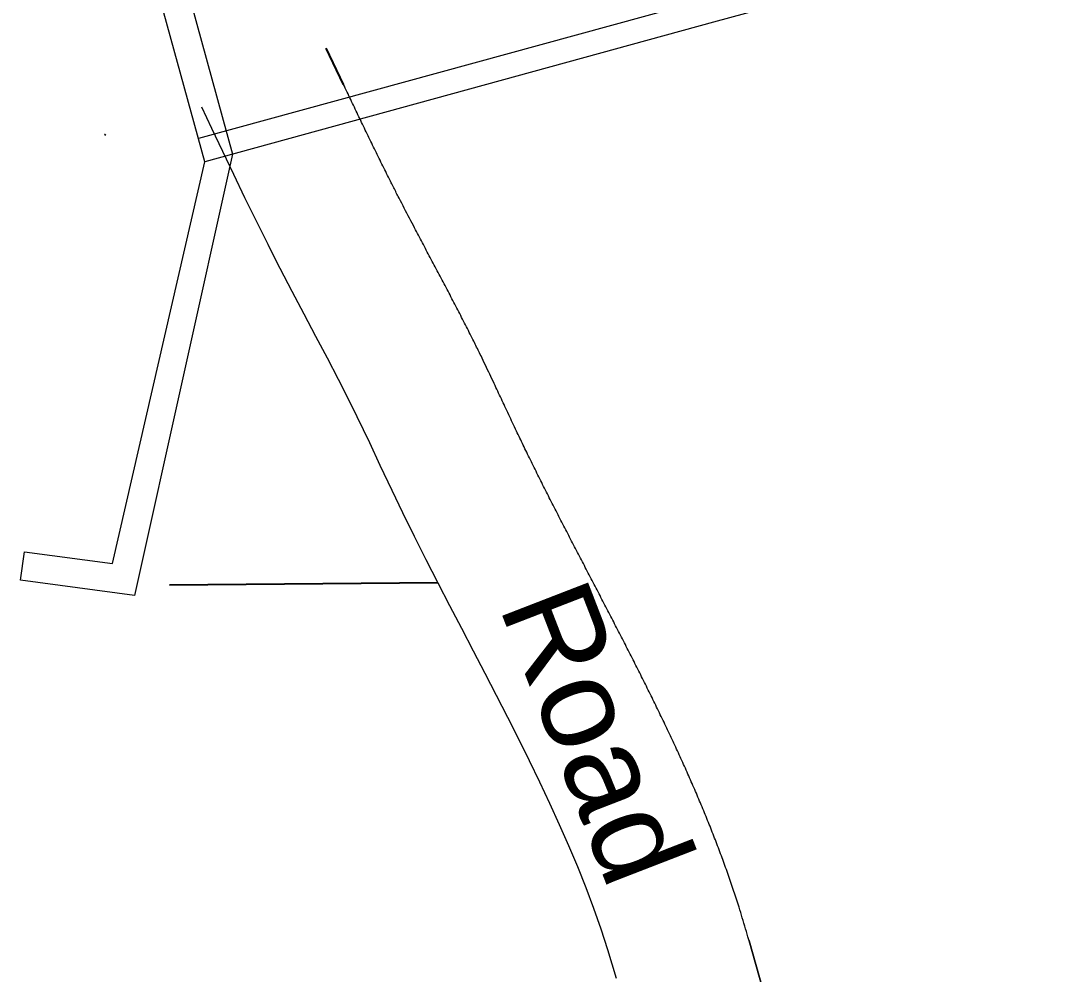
# Model space of a CAD drawing. Header units: millimetres. Extents: x 234588 to 238075, y 2578744 to 2579543.
# Drawn here: x 234838.8 to 234874.35, y 2579341.36 to 2579374.19 of the extents above; entities that cross this region are included whole.
import ezdxf

# ---------------------------------------------------------------- set-up
doc = ezdxf.new("R2010")
doc.units = ezdxf.units.MM
doc.header["$MEASUREMENT"] = 0
for name, color, linetype in [('Boundary', 6, 'Continuous'), ('COORDINATES', 7, 'Continuous'), ('Void', 2, 'Continuous')]:
    doc.layers.add(name, color=color, linetype=linetype)
doc.layers.add('EP', color=1, linetype='Continuous', lineweight=30)
doc.styles.get("Standard").update_dxf_attribs({"font": 'arial.ttf'})
doc.dimstyles.get("Standard").update_dxf_attribs({"dimtxt": 4, "dimasz": 0.18, "dimexe": 0.18, "dimexo": 0.0625, "dimgap": 0.09, "dimtad": 0, "dimzin": 0, "dimdsep": 46, "dimtxsty": 'Standard', "dimcen": 0.09, "dimadec": 0, "dimazin": 0, "dimtfac": 1, "dimtofl": 0, "dimtmove": 0, "dimatfit": 3, "dimfxl": 1, "dimtolj": 1, "dimtzin": 0, "dimarcsym": 0})

msp = doc.modelspace()

# ---------------------------------------------------------------- linework, layer by layer
at = {"layer": 'Boundary', "lineweight": 25}
msp.add_lwpolyline([(234849.914, 2579371.999), (234849.323, 2579373.248)], dxfattribs=at)
at = {"layer": 'Boundary', "lineweight": 20}
for points in [[(234866.596, 2579332.858), (234863.882, 2579342.51), (234863.882, 2579342.51), (234863.882, 2579342.51), (234863.865, 2579342.549), (234863.837, 2579342.643), (234863.809, 2579342.737), (234863.782, 2579342.831), (234863.754, 2579342.925), (234863.726, 2579343.019), (234863.698, 2579343.113), (234863.67, 2579343.207), (234863.642, 2579343.301), (234863.615, 2579343.395), (234863.587, 2579343.489), (234863.559, 2579343.583), (234863.534, 2579343.665), (234863.511, 2579343.734), (234863.489, 2579343.802), (234863.466, 2579343.871), (234863.443, 2579343.94), (234863.421, 2579344.008), (234863.398, 2579344.077), (234863.376, 2579344.146), (234863.353, 2579344.214), (234863.331, 2579344.283), (234863.308, 2579344.352), (234863.286, 2579344.42), (234863.262, 2579344.489), (234863.238, 2579344.557), (234863.214, 2579344.625), (234863.19, 2579344.693), (234863.166, 2579344.761), (234863.142, 2579344.829), (234863.118, 2579344.897), (234863.094, 2579344.965), (234863.07, 2579345.034), (234863.046, 2579345.102), (234863.021, 2579345.17), (234862.997, 2579345.238), (234862.972, 2579345.306), (234862.947, 2579345.373), (234862.921, 2579345.441), (234862.896, 2579345.509), (234862.87, 2579345.576), (234862.845, 2579345.644), (234862.819, 2579345.711), (234862.794, 2579345.779), (234862.768, 2579345.847), (234862.742, 2579345.914), (234862.717, 2579345.982), (234862.691, 2579346.05), (234862.665, 2579346.117), (234862.638, 2579346.184), (234862.611, 2579346.251), (234862.584, 2579346.318), (234862.557, 2579346.385), (234862.531, 2579346.453), (234862.504, 2579346.52), (234862.477, 2579346.587), (234862.45, 2579346.654), (234862.423, 2579346.721), (234862.396, 2579346.788), (234862.369, 2579346.856), (234862.342, 2579346.922), (234862.313, 2579346.989), (234862.285, 2579347.056), (234862.257, 2579347.123), (234862.229, 2579347.189), (234862.201, 2579347.256), (234862.173, 2579347.323), (234862.145, 2579347.39), (234862.117, 2579347.456), (234862.089, 2579347.523), (234862.061, 2579347.59), (234862.033, 2579347.657), (234862.004, 2579347.723), (234861.974, 2579347.789), (234861.945, 2579347.856), (234861.916, 2579347.922), (234861.887, 2579347.989), (234861.858, 2579348.055), (234861.828, 2579348.121), (234861.799, 2579348.188), (234861.77, 2579348.254), (234861.741, 2579348.32), (234861.712, 2579348.387), (234861.683, 2579348.453), (234861.652, 2579348.519), (234861.622, 2579348.585), (234861.592, 2579348.651), (234861.562, 2579348.717), (234861.532, 2579348.783), (234861.502, 2579348.849), (234861.472, 2579348.915), (234861.441, 2579348.981), (234861.411, 2579349.047), (234861.381, 2579349.113), (234861.351, 2579349.179), (234861.321, 2579349.245), (234861.29, 2579349.311), (234861.259, 2579349.377), (234861.228, 2579349.443), (234861.197, 2579349.508), (234861.166, 2579349.574), (234861.135, 2579349.64), (234861.104, 2579349.706), (234861.073, 2579349.771), (234861.042, 2579349.837), (234861.01, 2579349.903), (234860.979, 2579349.969), (234860.948, 2579350.034), (234860.917, 2579350.1), (234860.885, 2579350.165), (234860.853, 2579350.231), (234860.821, 2579350.296), (234860.79, 2579350.362), (234860.758, 2579350.427), (234860.726, 2579350.493), (234860.694, 2579350.558), (234860.662, 2579350.624), (234860.631, 2579350.689), (234860.599, 2579350.755), (234860.567, 2579350.82), (234860.535, 2579350.885), (234860.502, 2579350.951), (234860.47, 2579351.016), (234860.438, 2579351.081), (234860.405, 2579351.146), (234860.373, 2579351.212), (234860.34, 2579351.277), (234860.308, 2579351.342), (234860.276, 2579351.407), (234860.243, 2579351.473), (234860.211, 2579351.538), (234860.178, 2579351.603), (234860.145, 2579351.668), (234860.112, 2579351.733), (234860.08, 2579351.798), (234860.047, 2579351.863), (234860.014, 2579351.929), (234859.981, 2579351.994), (234859.948, 2579352.059), (234859.915, 2579352.124), (234859.882, 2579352.189), (234859.849, 2579352.254), (234859.816, 2579352.319), (234859.783, 2579352.384), (234859.75, 2579352.449), (234859.717, 2579352.514), (234859.683, 2579352.579), (234859.65, 2579352.644), (234859.617, 2579352.709), (234859.584, 2579352.774), (234859.55, 2579352.839), (234859.517, 2579352.904), (234859.484, 2579352.969), (234859.45, 2579353.034), (234859.417, 2579353.099), (234859.384, 2579353.163), (234859.35, 2579353.228), (234859.317, 2579353.293), (234859.283, 2579353.358), (234859.249, 2579353.423), (234859.216, 2579353.488), (234859.182, 2579353.553), (234859.149, 2579353.617), (234859.115, 2579353.682), (234859.082, 2579353.747), (234859.048, 2579353.812), (234859.014, 2579353.877), (234858.981, 2579353.942), (234858.947, 2579354.006), (234858.913, 2579354.071), (234858.88, 2579354.136), (234858.846, 2579354.201), (234858.812, 2579354.266), (234858.778, 2579354.33), (234858.745, 2579354.395), (234858.711, 2579354.46), (234858.677, 2579354.525), (234858.643, 2579354.59), (234858.61, 2579354.654), (234858.576, 2579354.719), (234858.542, 2579354.784), (234858.508, 2579354.849), (234858.475, 2579354.914), (234858.441, 2579354.978), (234858.407, 2579355.043), (234858.373, 2579355.108), (234858.34, 2579355.173), (234858.306, 2579355.237), (234858.272, 2579355.302), (234858.238, 2579355.367), (234858.205, 2579355.432), (234858.171, 2579355.497), (234858.137, 2579355.561), (234858.103, 2579355.626), (234858.07, 2579355.691), (234858.036, 2579355.756), (234858.002, 2579355.821), (234857.969, 2579355.885), (234857.935, 2579355.95), (234857.901, 2579356.015), (234857.868, 2579356.08), (234857.834, 2579356.145), (234857.8, 2579356.209), (234857.767, 2579356.274), (234857.733, 2579356.339), (234857.7, 2579356.404), (234857.666, 2579356.469), (234857.633, 2579356.534), (234857.599, 2579356.599), (234857.566, 2579356.663), (234857.532, 2579356.728), (234857.499, 2579356.793), (234857.465, 2579356.858), (234857.432, 2579356.923), (234857.398, 2579356.988), (234857.365, 2579357.053), (234857.332, 2579357.118), (234857.299, 2579357.183), (234857.265, 2579357.248), (234857.232, 2579357.313), (234857.199, 2579357.378), (234857.166, 2579357.443), (234857.133, 2579357.508), (234857.099, 2579357.573), (234857.066, 2579357.638), (234857.033, 2579357.702), (234857, 2579357.767), (234856.967, 2579357.833), (234856.934, 2579357.898), (234856.901, 2579357.963), (234856.869, 2579358.028), (234856.836, 2579358.093), (234856.803, 2579358.158), (234856.77, 2579358.223), (234856.738, 2579358.288), (234856.705, 2579358.353), (234856.672, 2579358.419), (234856.639, 2579358.484), (234856.607, 2579358.549), (234856.574, 2579358.614), (234856.542, 2579358.679), (234856.51, 2579358.745), (234856.478, 2579358.81), (234856.446, 2579358.875), (234856.413, 2579358.941), (234856.381, 2579359.006), (234856.349, 2579359.071), (234856.317, 2579359.137), (234856.285, 2579359.202), (234856.252, 2579359.267), (234856.22, 2579359.332), (234856.19, 2579359.394), (234856.161, 2579359.455), (234856.132, 2579359.515), (234856.103, 2579359.576), (234856.073, 2579359.637), (234856.044, 2579359.698), (234856.015, 2579359.758), (234855.986, 2579359.819), (234855.956, 2579359.88), (234855.927, 2579359.941), (234855.898, 2579360.001), (234855.868, 2579360.062), (234855.836, 2579360.132), (234855.802, 2579360.202), (234855.769, 2579360.273), (234855.736, 2579360.343), (234855.703, 2579360.414), (234855.67, 2579360.484), (234855.637, 2579360.555), (234855.603, 2579360.625), (234855.57, 2579360.696), (234855.537, 2579360.766), (234855.504, 2579360.837), (234855.471, 2579360.907), (234855.44, 2579360.973), (234855.409, 2579361.039), (234855.379, 2579361.105), (234855.348, 2579361.171), (234855.317, 2579361.236), (234855.286, 2579361.302), (234855.256, 2579361.368), (234855.225, 2579361.434), (234855.194, 2579361.499), (234855.163, 2579361.565), (234855.133, 2579361.631), (234855.102, 2579361.697), (234855.064, 2579361.777), (234855.026, 2579361.856), (234854.988, 2579361.936), (234854.95, 2579362.016), (234854.912, 2579362.095), (234854.874, 2579362.175), (234854.836, 2579362.255), (234854.798, 2579362.334), (234854.76, 2579362.414), (234854.722, 2579362.493), (234854.684, 2579362.573), (234854.648, 2579362.649), (234854.623, 2579362.7), (234854.598, 2579362.751), (234854.572, 2579362.802), (234854.547, 2579362.853), (234854.522, 2579362.904), (234854.497, 2579362.955), (234854.472, 2579363.006), (234854.446, 2579363.057), (234854.421, 2579363.108), (234854.396, 2579363.159), (234854.371, 2579363.21), (234854.344, 2579363.264), (234854.311, 2579363.329), (234854.278, 2579363.393), (234854.246, 2579363.458), (234854.213, 2579363.523), (234854.18, 2579363.588), (234854.147, 2579363.652), (234854.114, 2579363.717), (234854.081, 2579363.782), (234854.048, 2579363.846), (234854.015, 2579363.911), (234853.982, 2579363.976), (234853.949, 2579364.04), (234853.916, 2579364.105), (234853.882, 2579364.169), (234853.849, 2579364.234), (234853.815, 2579364.298), (234853.782, 2579364.362), (234853.748, 2579364.427), (234853.715, 2579364.491), (234853.681, 2579364.556), (234853.648, 2579364.62), (234853.614, 2579364.684), (234853.581, 2579364.749), (234853.547, 2579364.813), (234853.513, 2579364.877), (234853.479, 2579364.941), (234853.445, 2579365.006), (234853.412, 2579365.07), (234853.378, 2579365.134), (234853.344, 2579365.198), (234853.31, 2579365.263), (234853.276, 2579365.327), (234853.242, 2579365.391), (234853.208, 2579365.455), (234853.174, 2579365.519), (234853.14, 2579365.584), (234853.106, 2579365.648), (234853.072, 2579365.712), (234853.038, 2579365.776), (234853.004, 2579365.84), (234852.97, 2579365.904), (234852.936, 2579365.968), (234852.902, 2579366.033), (234852.868, 2579366.097), (234852.834, 2579366.161), (234852.8, 2579366.225), (234852.766, 2579366.289), (234852.732, 2579366.353), (234852.698, 2579366.418), (234852.664, 2579366.482), (234852.63, 2579366.546), (234852.596, 2579366.61), (234852.562, 2579366.674), (234852.529, 2579366.739), (234852.495, 2579366.803), (234852.461, 2579366.867), (234852.427, 2579366.931), (234852.393, 2579366.995), (234852.359, 2579367.059), (234852.319, 2579367.135), (234852.275, 2579367.221), (234852.23, 2579367.306), (234852.186, 2579367.392), (234852.141, 2579367.478), (234852.097, 2579367.563), (234852.053, 2579367.649), (234852.008, 2579367.734), (234851.964, 2579367.82), (234851.919, 2579367.906), (234851.875, 2579367.991), (234851.83, 2579368.077), (234851.799, 2579368.137), (234851.777, 2579368.18), (234851.755, 2579368.224), (234851.733, 2579368.267), (234851.711, 2579368.31), (234851.689, 2579368.354), (234851.667, 2579368.397), (234851.645, 2579368.44), (234851.623, 2579368.484), (234851.601, 2579368.527), (234851.579, 2579368.57), (234851.557, 2579368.614), (234851.528, 2579368.672), (234851.496, 2579368.736), (234851.464, 2579368.801), (234851.431, 2579368.866), (234851.399, 2579368.931), (234851.367, 2579368.996), (234851.334, 2579369.061), (234851.302, 2579369.126), (234851.27, 2579369.191), (234851.237, 2579369.255), (234851.205, 2579369.32), (234851.173, 2579369.385), (234851.141, 2579369.45), (234851.109, 2579369.515), (234851.077, 2579369.581), (234851.045, 2579369.646), (234851.013, 2579369.711), (234850.982, 2579369.776), (234850.95, 2579369.841), (234850.918, 2579369.906), (234850.886, 2579369.971), (234850.854, 2579370.036), (234850.822, 2579370.102), (234850.791, 2579370.167), (234850.759, 2579370.232), (234850.728, 2579370.297), (234850.696, 2579370.363), (234850.665, 2579370.428), (234850.633, 2579370.493), (234850.602, 2579370.559), (234850.57, 2579370.624), (234850.539, 2579370.689), (234850.507, 2579370.755), (234850.476, 2579370.82), (234850.444, 2579370.885), (234850.413, 2579370.951), (234850.382, 2579371.016), (234850.351, 2579371.081), (234850.319, 2579371.147), (234850.288, 2579371.212), (234850.257, 2579371.278), (234850.226, 2579371.343), (234850.194, 2579371.409), (234850.163, 2579371.474), (234850.132, 2579371.54), (234850.101, 2579371.605), (234850.07, 2579371.671), (234850.038, 2579371.736), (234850.007, 2579371.802), (234849.976, 2579371.867), (234849.945, 2579371.933), (234849.914, 2579371.999)], [(234845.023, 2579371.224), (234845.371, 2579370.49), (234845.745, 2579369.7), (234846.124, 2579368.905), (234846.509, 2579368.105), (234846.903, 2579367.299), (234847.305, 2579366.493), (234847.585, 2579365.94), (234848.134, 2579364.884), (234848.548, 2579364.1), (234848.954, 2579363.335), (234849.349, 2579362.586), (234849.732, 2579361.85), (234850.102, 2579361.123), (234850.375, 2579360.569), (234850.806, 2579359.665), (234851.168, 2579358.891), (234851.575, 2579358.025), (234851.944, 2579357.26), (234852.346, 2579356.445), (234852.752, 2579355.638), (234853.159, 2579354.84), (234853.567, 2579354.051), (234853.973, 2579353.27), (234854.377, 2579352.494), (234854.776, 2579351.728), (234855.169, 2579350.968), (234855.556, 2579350.213), (234855.935, 2579349.464), (234856.304, 2579348.72), (234856.663, 2579347.981), (234857.009, 2579347.247), (234857.343, 2579346.517), (234857.662, 2579345.791), (234857.966, 2579345.068), (234858.254, 2579344.349), (234858.525, 2579343.632), (234858.777, 2579342.918), (234859.008, 2579342.217), (234859.303, 2579341.221)], [(234863.882, 2579342.51), (234863.882, 2579342.51), (234866.596, 2579332.858)]]:
    msp.add_lwpolyline(points, dxfattribs=at)
at = {"layer": 'Boundary'}
for points in [[(234841.703, 2579370.268), (234841.703, 2579370.268), (234841.718, 2579370.25)], [(234863.876, 2579342.511), (234863.879, 2579342.507), (234863.876, 2579342.511)]]:
    msp.add_lwpolyline(points, dxfattribs=at)
at = {"layer": 'Void', "lineweight": 18}
msp.add_line((234886.306, 2579381.483), (234844.923, 2579370.13), dxfattribs=at)
for points in [[(234842.341, 2579383.285), (234846.096, 2579369.596), (234842.723, 2579354.401), (234838.801, 2579354.924), (234838.932, 2579355.906), (234841.96, 2579355.502), (234845.141, 2579369.334)], [(234865.832, 2579375.011), (234862.649, 2579374.137), (234845.141, 2579369.334), (234843.263, 2579376.179)]]:
    msp.add_lwpolyline(points, dxfattribs=at)

# ---------------------------------------------------------------- texts
at = {"layer": 'EP', "insert": (234858.203, 2579355.186), "char_height": 3.168, "attachment_point": 1, "rotation": 291.1722}
msp.add_mtext_dynamic_manual_height_columns('Road', width=9.69937, gutter_width=1, heights=[0], dxfattribs=at).dxf.set("width", 15.3638)

# ---------------------------------------------------------------- leaders
at = {"layer": 'COORDINATES'}
msp.add_leader([(234853.159, 2579354.84), (234843.925, 2579354.757)], dimstyle='Standard', override={"dimgap": 0.09, "dimtad": 0}, dxfattribs=at)

doc.saveas('drawing.dxf')
